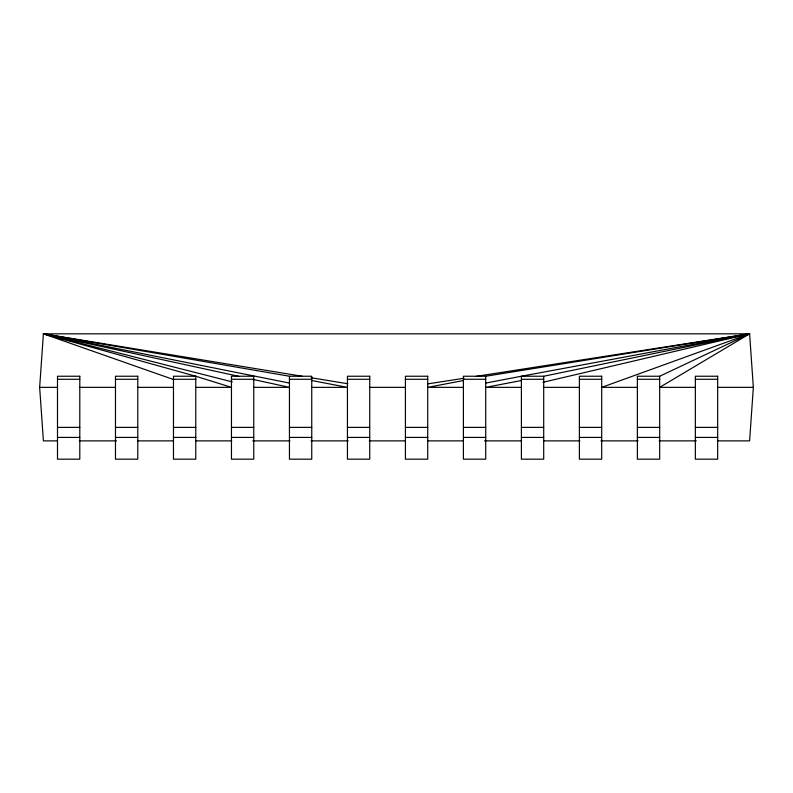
<?xml version="1.0" encoding="UTF-8"?>
<svg xmlns="http://www.w3.org/2000/svg" width="793" height="793" viewBox="0 0 793 793"><rect width="100%" height="100%" fill="white"/><g stroke="black" fill="none" stroke-linecap="round" stroke-linejoin="round"><path stroke-width="1.19" d="M57.027 440.878L43.397 440.878L39.65 387.351L43.397 333.823L749.603 333.823L753.35 387.351L749.603 440.878L717.397 440.878M659.677 376.239L659.677 459.177L637.374 459.177L637.374 376.239L659.677 376.239L749.603 333.823L476.206 376.348M543.017 382.285L749.603 333.823L659.677 387.351L695.362 387.351M485.712 383.078L521.398 376.239L543.701 376.239L749.603 333.823L601.689 387.351L637.374 387.351M463.409 380.521L427.724 387.351L463.409 387.351M521.398 380.521L485.712 387.351L521.398 387.351M485.712 376.239L485.712 459.177L463.409 459.177L463.409 376.239L485.712 376.239L749.603 333.823L521.398 376.239L521.398 459.177L543.701 459.177L543.701 376.239M427.387 383.941L464.004 378.241M289.445 376.239L311.748 376.239L311.748 459.177L289.445 459.177L289.445 376.239L43.397 333.823L173.667 379.589M57.492 379.272L79.796 379.272M115.481 379.272L137.784 379.272M173.469 379.272L195.772 379.272M231.457 379.272L253.76 379.272M289.445 379.272L311.748 379.272M347.433 379.272L369.736 379.272M405.421 379.272L427.724 379.272M463.409 379.272L485.712 379.272M521.398 379.272L543.701 379.272M579.386 379.272L601.689 379.272M637.374 379.272L659.677 379.272M695.362 379.272L717.665 379.272M39.65 387.351L57.492 387.351M79.796 387.351L115.481 387.351M137.784 387.351L173.469 387.351M195.772 387.351L231.457 387.351L195.772 376.239L43.397 333.823L302.51 376.328M253.76 387.351L289.445 387.351L253.264 379.48M311.748 387.351L347.433 387.351L311.748 380.521M369.736 387.351L405.421 387.351M543.701 387.351L579.386 387.351M717.665 387.351L753.35 387.351M57.492 427.377L79.796 427.377M115.481 427.377L137.784 427.377M173.469 427.377L195.772 427.377M231.457 427.377L253.76 427.377M289.445 427.377L311.748 427.377M347.433 427.377L369.736 427.377M405.421 427.377L427.724 427.377M463.409 427.377L485.712 427.377M521.398 427.377L543.701 427.377M579.386 427.377L601.689 427.377M637.374 427.377L659.677 427.377M695.362 427.377L717.665 427.377M57.492 437.419L79.796 437.419M115.481 437.419L137.784 437.419M173.469 437.419L195.772 437.419M231.457 437.419L253.76 437.419M289.445 437.419L311.748 437.419M347.433 437.419L369.736 437.419M405.421 437.419L427.724 437.419M463.409 437.419L485.712 437.419M521.398 437.419L543.701 437.419M579.386 437.419L601.689 437.419M637.374 437.419L659.677 437.419M695.362 437.419L717.665 437.419M79.32 440.878L116.492 440.878M137.556 440.878L173.489 440.878M195.782 440.878L231.715 440.878M252.779 440.878L289.951 440.878M311.015 440.878L348.177 440.878M369.241 440.878L405.173 440.878M427.477 440.878L463.409 440.878M484.464 440.878L521.635 440.878M543.939 440.878L579.871 440.878M600.925 440.878L638.097 440.878M659.161 440.878L696.333 440.878M311.064 377.726L347.74 383.743M289.445 383.078L43.397 333.823L232.25 381.879M43.397 333.823L238.792 376.328M79.796 376.239L57.492 376.239L57.492 459.177L79.796 459.177L79.796 376.239M137.784 376.239L115.481 376.239L115.481 459.177L137.784 459.177L137.784 376.239M195.772 376.239L173.469 376.239L173.469 459.177L195.772 459.177L195.772 376.239M253.76 376.239L231.457 376.239L231.457 459.177L253.76 459.177L253.76 376.239M369.736 376.239L347.433 376.239L347.433 459.177L369.736 459.177L369.736 376.239M427.724 376.239L405.421 376.239L405.421 459.177L427.724 459.177L427.724 376.239M601.689 376.239L579.386 376.239L579.386 459.177L601.689 459.177L601.689 376.239M717.665 376.239L695.362 376.239L695.362 459.177L717.665 459.177L717.665 376.239"/></g></svg>
